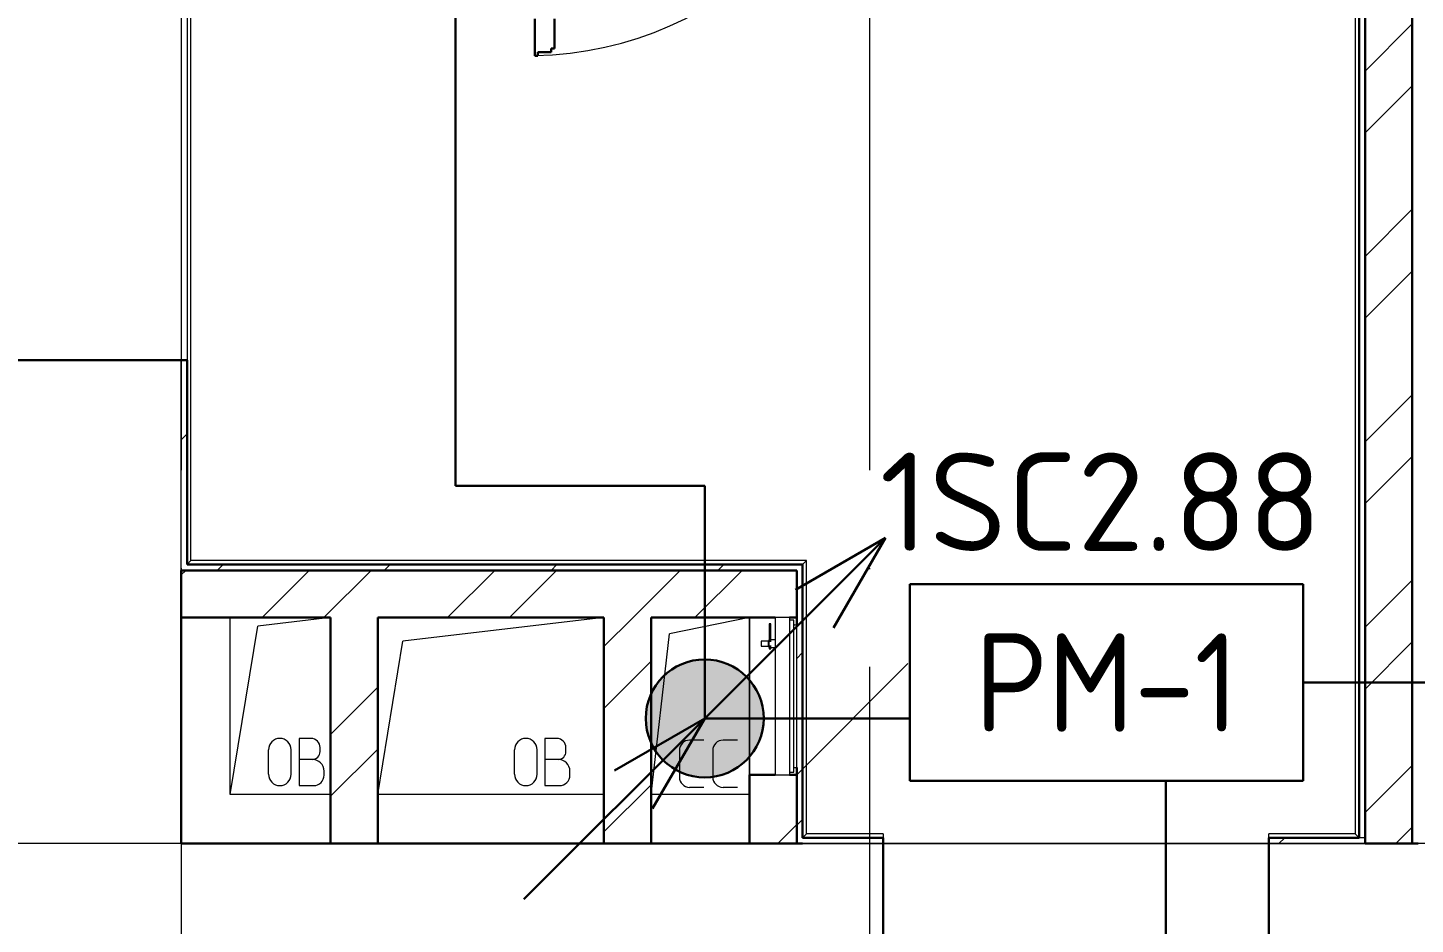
# Model space of a CAD drawing. Header units: millimetres. Extents: x -1073752 to 1436911, y -1379358 to 94781.
# Drawn here: x -1027743 to -1024216, y -994661 to -992381 of the extents above; entities that cross this region are included whole.
import ezdxf
from ezdxf.enums import TextEntityAlignment as Align

# ---------------------------------------------------------------- set-up
doc = ezdxf.new("R2010")
doc.units = ezdxf.units.MM
doc.set_wipeout_variables(frame=1)
doc.linetypes.add('ADSK_Линия сетки', pattern=[25, 20, -2.5, 0, -2.5])
for name, color, linetype, lineweight in [('Provodka', 151, 'Continuous', 30), ('RC-Прочее_оборудование', 1, 'Continuous', 30), ('Двери', 252, 'Continuous', 9), ('лс', 5, 'Continuous', 30), ('Марки помещений', 7, 'Continuous', 20), ('Оборудование', 7, 'Continuous', 18), ('Ограждение', 252, 'Continuous', 9), ('Оси', 252, 'Continuous', 9), ('Перекрытие', 252, 'Continuous', 18), ('Стены внутренние', 7, 'Continuous', 18), ('Стены наружные', 7, 'Continuous', 18), ('Стены штриховка', 7, 'Continuous', 9)]:
    doc.layers.add(name, color=color, linetype=linetype, lineweight=lineweight)
doc.layers.add('Двери открывание', color=7, linetype='Continuous', lineweight=9, true_color=0xc0c0c0)
doc.layers.add('Линии', color=7, linetype='Continuous', lineweight=9, true_color=0x00a600)
doc.styles.add('GOST Common_2', font='', dxfattribs={"width": 0.9, "height": 250})
doc.styles.add('ISOCPEUR', font='isocpeur.ttf', dxfattribs={"height": 250})
doc.styles.add('RubezhCAD', font='isocpeur.ttf')
doc.styles.get("Standard").update_dxf_attribs({"font": 'arial.ttf'})
doc.styles.get('GOST Common_2').set_extended_font_data('GOST type B')

# ---------------------------------------------------------------- blocks, each defined once
blk = doc.blocks.new('2 этаж')
at = {"color": 251, "lineweight": 18, "true_color": 0x636466}
for p, q in [((132871, 13835.7), (132667.8, 13793.9)), ((132871, 13835.7), (132871, 13435.7)), ((132621, 13385.7), (132667.8, 13793.9)), ((132755.2, 13523.9), (132718.7, 13523.9)), ((132840.2, 13523.9), (132803.7, 13523.9)), ((132692.6, 13497.8), (132692.6, 13430)), ((132777.6, 13497.8), (132777.6, 13430)), ((132871, 13385.7), (132621, 13385.7)), ((132755.2, 13403.9), (132718.7, 13403.9)), ((132840.2, 13403.9), (132803.7, 13403.9))]:
    blk.add_line(p, q, dxfattribs=at)
for centre, start, end in [((132718.7, 13497.8), 90, 180), ((132803.7, 13497.8), 90, 180), ((132718.7, 13430), 180, 270), ((132803.7, 13430), 180, 270)]:
    blk.add_arc(centre, 26.1, start, end, dxfattribs=at)
at = {"layer": 'Двери', "color": 251, "lineweight": 30, "true_color": 0x636466}
for p, q in [((132325, 15358.7), (132325, 15264.7)), ((132375, 15282.7), (132375, 15358.7)), ((132367, 15273.7), (132367, 15282.7)), ((132367, 15282.7), (132375, 15282.7)), ((132325, 15264.7), (132333, 15264.7)), ((132333, 15264.7), (132333, 15273.7)), ((132333, 15273.7), (132367, 15273.7))]:
    blk.add_line(p, q, dxfattribs=at)
at = {"layer": 'Двери открывание', "color": 251, "true_color": 0x636466}
blk.add_arc((132307, 16162.7), 898, 271.1485, 0, dxfattribs=at)
at = {"layer": 'Линии', "color": 251, "lineweight": 18, "ltscale": 100, "true_color": 0x636466}
for p, q in [((131551, 13385.7), (131551, 13835.7)), ((131806, 13835.7), (131620.6, 13814)), ((132501, 13835.7), (131989.3, 13775.7)), ((131551, 13385.7), (131620.6, 13814)), ((131926, 13385.7), (131989.3, 13775.7)), ((131756, 13528.3), (131726, 13528.3)), ((131726, 13528.3), (131726, 13408.3)), ((132381, 13528.3), (132351, 13528.3)), ((132351, 13528.3), (132351, 13408.3)), ((131648.5, 13437), (131648.5, 13499.6)), ((131705.8, 13437), (131705.8, 13499.6)), ((131779.3, 13494.9), (131779.3, 13504.9)), ((132273.5, 13437), (132273.5, 13499.6)), ((132330.9, 13437), (132330.9, 13499.6)), ((132404.4, 13494.9), (132404.4, 13504.9)), ((131759.3, 13474.9), (131726, 13474.9)), ((131789.3, 13434.9), (131789.3, 13444.9)), ((132384.4, 13474.9), (132351, 13474.9)), ((132414.4, 13434.9), (132414.4, 13444.9)), ((131726, 13408.3), (131762.7, 13408.3)), ((132351, 13408.3), (132387.7, 13408.3)), ((131806, 13385.7), (131551, 13385.7)), ((132501, 13385.7), (131926, 13385.7))]:
    blk.add_line(p, q, dxfattribs=at)
at = {"layer": 'Линии', "color": 251, "lineweight": 18, "true_color": 0x636466}
for centre, radius, start, end in [((131677.1, 13499.6), 28.7, 0, 180), ((131756, 13504.9), 23.3, 0, 90), ((132302.2, 13499.6), 28.7, 0, 180), ((132381, 13504.9), 23.3, 0, 90), ((131759.3, 13494.9), 20, 270, 0), ((132384.4, 13494.9), 20, 270, 0), ((131759.3, 13444.9), 30, 0, 90), ((132384.4, 13444.9), 30, 0, 90), ((131677.1, 13437), 28.7, 180, 0), ((131762.7, 13434.9), 26.7, 270, 0), ((132302.2, 13437), 28.7, 180, 0), ((132387.7, 13434.9), 26.7, 270, 0)]:
    blk.add_arc(centre, radius, start, end, dxfattribs=at)
at = {"layer": 'Оборудование', "color": 251, "true_color": 0x636466}
for p, q in [((132972.4, 13835.7), (132936, 13835.7)), ((132936, 13835.7), (132936, 13435.7)), ((132973.3, 13436.7), (132973.3, 13834.8)), ((132983.1, 13828.7), (132973.3, 13828.7)), ((132920.6, 13819.9), (132920.6, 13774.1)), ((132925.6, 13819.9), (132920.6, 13819.9)), ((132925.6, 13774.1), (132925.6, 13819.9)), ((132984, 13443.7), (132984, 13827.8)), ((132991, 13816.7), (132985.5, 13816.7)), ((132991, 13454.7), (132991, 13816.7)), ((132918.2, 13775.4), (132900.7, 13775.4)), ((132900.7, 13775.4), (132900.7, 13763.1)), ((132900.7, 13763.1), (132918.2, 13763.1)), ((132920.1, 13777.3), (132918.2, 13775.4)), ((132918.2, 13775.4), (132918.2, 13763.1)), ((132918.2, 13763.1), (132920.1, 13761.2)), ((132936, 13778.9), (132920.1, 13778.9)), ((132920.1, 13778.9), (132920.1, 13759.6)), ((132920.1, 13759.6), (132936, 13759.6)), ((132920.6, 13764.4), (132920.6, 13756.2)), ((132925.6, 13756.2), (132925.6, 13764.4)), ((132920.6, 13756.2), (132925.6, 13756.2)), ((132991, 13435.7), (133273.8, 13718.6)), ((132973.3, 13442.7), (132983.1, 13442.7)), ((132985.5, 13454.7), (132991, 13454.7)), ((132936, 13435.7), (132972.4, 13435.7))]:
    blk.add_line(p, q, dxfattribs=at)
for points, knots in [([(132973.3, 13834.8), (132973.3, 13834.9), (132973.3, 13835), (132973.2, 13835.2), (132973.2, 13835.3), (132973, 13835.5), (132972.9, 13835.6), (132972.6, 13835.7), (132972.5, 13835.7), (132972.4, 13835.7)], [0, 0, 0, 0, 0.166667, 0.25, 0.333333, 0.5, 0.666667, 0.833333, 1, 1, 1, 1]), ([(132984, 13827.8), (132984, 13827.9), (132984, 13828), (132983.9, 13828.2), (132983.9, 13828.3), (132983.8, 13828.4), (132983.7, 13828.5), (132983.5, 13828.6), (132983.3, 13828.7), (132983.1, 13828.7), (132983.1, 13828.7)], [0, 0, 0, 0, 0.166667, 0.25, 0.333333, 0.416667, 0.541667, 0.666667, 0.833333, 1, 1, 1, 1]), ([(132985.5, 13816.7), (132985.4, 13816.7), (132985.2, 13816.8), (132985, 13816.9), (132984.8, 13816.9), (132984.6, 13817.1), (132984.5, 13817.2), (132984.3, 13817.3), (132984.2, 13817.5), (132984.1, 13817.7), (132984, 13817.9), (132984, 13818.1), (132984, 13818.3)], [0, 0, 0, 0, 0.166667, 0.25, 0.333333, 0.416667, 0.5, 0.583333, 0.666667, 0.75, 0.833333, 1, 1, 1, 1]), ([(132983.1, 13442.7), (132983.1, 13442.7), (132983.3, 13442.8), (132983.5, 13442.9), (132983.7, 13443), (132983.8, 13443.1), (132983.9, 13443.2), (132983.9, 13443.3), (132984, 13443.5), (132984, 13443.6), (132984, 13443.7)], [-1, -1, -1, -1, -0.833333, -0.666667, -0.541667, -0.416667, -0.333333, -0.25, -0.166667, 0, 0, 0, 0]), ([(132984, 13453.2), (132984, 13453.3), (132984, 13453.5), (132984.1, 13453.8), (132984.2, 13454), (132984.3, 13454.1), (132984.5, 13454.3), (132984.6, 13454.4), (132984.8, 13454.5), (132985, 13454.6), (132985.2, 13454.7), (132985.4, 13454.7), (132985.5, 13454.7)], [-1, -1, -1, -1, -0.833333, -0.75, -0.666667, -0.583333, -0.5, -0.416667, -0.333333, -0.25, -0.166667, 0, 0, 0, 0]), ([(132972.4, 13435.7), (132972.5, 13435.7), (132972.6, 13435.8), (132972.9, 13435.9), (132973, 13436), (132973.2, 13436.2), (132973.2, 13436.3), (132973.3, 13436.5), (132973.3, 13436.6), (132973.3, 13436.7)], [-1, -1, -1, -1, -0.833333, -0.666667, -0.5, -0.333333, -0.25, -0.166667, 0, 0, 0, 0])]:
    blk.add_open_spline(points, degree=3, knots=knots, dxfattribs=at)
at = {"layer": 'Ограждение', "color": 251, "true_color": 0x636466}
for p, q in [((134411, 18960.7), (134411, 13285.7)), ((131451, 13980.7), (131451, 16155.7)), ((131451, 13980.7), (131441, 13970.7)), ((133016, 13980.7), (131451, 13980.7)), ((133016, 13980.7), (133006, 13970.7)), ((133016, 13285.7), (133016, 13980.7)), ((133006, 13275.7), (133016, 13285.7)), ((133211, 13285.7), (133016, 13285.7)), ((133211, 13285.7), (133211, 13275.7)), ((134191, 13275.7), (134191, 13285.7)), ((134411, 13285.7), (134191, 13285.7)), ((134411, 13285.7), (134421, 13275.7))]:
    blk.add_line(p, q, dxfattribs=at)
at = {"layer": 'Оси', "color": 251, "linetype": 'ADSK_Линия сетки', "ltscale": 100, "true_color": 0x636466}
for p, q in [((131426, 33711.4), (131426, -32265.4)), ((133176, 33711.4), (133176, -32265.4)), ((139683.5, 13260.7), (93565.9, 13260.7))]:
    blk.add_line(p, q, dxfattribs=at)
at = {"layer": 'Перекрытие', "color": 251, "ltscale": 100, "true_color": 0x636466}
for p, q in [((131551, 13385.7), (131551, 13835.7)), ((131806, 13385.7), (131551, 13385.7)), ((132501, 13385.7), (131926, 13385.7)), ((132871, 13385.7), (132621, 13385.7))]:
    blk.add_line(p, q, dxfattribs=at)
at = {"layer": 'Стены внутренние', "color": 251, "lineweight": 30, "true_color": 0x636466}
for p, q in [((131426, 14490.7), (130724, 14490.7)), ((131426, 13260.7), (131426, 13835.7)), ((131806, 13260.7), (131426, 13260.7)), ((132501, 13260.7), (131926, 13260.7)), ((132871, 13260.7), (132621, 13260.7)), ((133211, 12810.7), (133211, 13260.7)), ((134191, 12810.7), (134191, 13260.7)), ((134571, 13260.7), (134436, 13260.7))]:
    blk.add_line(p, q, dxfattribs=at)
at = {"layer": 'Стены внутренние', "color": 251, "true_color": 0x636466}
for p, q in [((131426, 13955.7), (131426, 14490.7)), ((133006, 13260.7), (134191, 13260.7))]:
    blk.add_line(p, q, dxfattribs=at)
at = {"layer": 'Стены наружные', "color": 251, "lineweight": 30, "true_color": 0x636466}
for p, q in [((134556, 13260.7), (134556, 18960.7)), ((134421, 18660.7), (134421, 13275.7)), ((134436, 13260.7), (134436, 18660.7)), ((131426, 14490.7), (131441, 14490.7)), ((131441, 13970.7), (131441, 14490.7)), ((131441, 13970.7), (133006, 13970.7)), ((133006, 13970.7), (133006, 13275.7)), ((131426, 13955.7), (132991, 13955.7)), ((131426, 13835.7), (131426, 13955.7)), ((132991, 13816.7), (132991, 13955.7)), ((131806, 13835.7), (131426, 13835.7)), ((131806, 13260.7), (131806, 13835.7)), ((132501, 13835.7), (131926, 13835.7)), ((131926, 13835.7), (131926, 13260.7)), ((132501, 13260.7), (132501, 13835.7)), ((132936, 13835.7), (132621, 13835.7)), ((132621, 13835.7), (132621, 13260.7)), ((132972.6, 13835.7), (132991, 13835.7)), ((132991, 13260.7), (132991, 13454.7)), ((132871, 13260.7), (132871, 13435.7)), ((132871, 13435.7), (132936, 13435.7)), ((132972.6, 13435.7), (132991, 13435.7)), ((133211, 13275.7), (133006, 13275.7)), ((133211, 13260.7), (133211, 13275.7)), ((134421, 13275.7), (134191, 13275.7)), ((134191, 13260.7), (134191, 13275.7)), ((131806, 13260.7), (131926, 13260.7)), ((132501, 13260.7), (132621, 13260.7)), ((132871, 13260.7), (133006, 13260.7))]:
    blk.add_line(p, q, dxfattribs=at)
at = {"layer": 'Стены наружные', "color": 251, "true_color": 0x636466}
for p, q in [((131441, 15820.7), (131441, 14490.7)), ((132871, 13435.7), (132871, 13835.7)), ((134191, 13260.7), (134436, 13260.7))]:
    blk.add_line(p, q, dxfattribs=at)
at = {"layer": 'Стены наружные', "color": 251, "linetype": 'Continuous', "lineweight": 9, "true_color": 0x636466}
for p, q in [((134436, 15225.5), (134556, 15345.5)), ((134436, 15068.3), (134556, 15188.3)), ((134436, 14754), (134556, 14874)), ((134436, 14596.9), (134556, 14716.9)), ((134436, 14282.6), (134556, 14402.6)), ((131426, 14288), (131441, 14303)), ((134436, 14125.4), (134556, 14245.4)), ((131518, 13955.7), (131533, 13970.7)), ((131942.3, 13955.7), (131957.3, 13970.7)), ((132366.5, 13955.7), (132381.5, 13970.7)), ((132790.8, 13955.7), (132805.8, 13970.7)), ((131426, 13944.2), (131437.6, 13955.7)), ((131631.9, 13835.7), (131751.9, 13955.7)), ((131789, 13835.7), (131909, 13955.7)), ((132103.3, 13835.7), (132223.3, 13955.7)), ((132260.5, 13835.7), (132380.5, 13955.7)), ((132574.8, 13835.7), (132694.8, 13955.7)), ((132732, 13835.7), (132852, 13955.7)), ((134436, 13811.1), (134556, 13931.1)), ((132501, 13761.9), (132574.8, 13835.7)), ((134436, 13653.9), (134556, 13773.9)), ((132501, 13604.8), (132621, 13724.8)), ((132991, 13731.7), (133006, 13746.7)), ((131806, 13538.4), (131926, 13658.4)), ((131806, 13381.3), (131926, 13501.3)), ((134436, 13339.6), (134556, 13459.6)), ((132501, 13290.5), (132621, 13410.5)), ((132942.7, 13260.7), (132991, 13309)), ((132991, 13307.4), (133006, 13322.4)), ((134514.3, 13260.7), (134556, 13302.5)), ((134217.1, 13260.7), (134232.1, 13275.7))]:
    blk.add_line(p, q, dxfattribs=at)
at = {"layer": 'Стены штриховка', "color": 251, "true_color": 0x636466}
blk.add_line((134436, 13275.7), (134421, 13275.7), dxfattribs=at)
at = {"layer": 'Марки помещений', "color": 251, "true_color": 0x636466, "style": 'GOST Common_2', "width": 0.9}
blk.add_text('%%U10,28', height=250, dxfattribs=at).set_placement((133580.9, 13589.9))
blk = doc.blocks.new('*U2572')
at = {"layer": 'Provodka'}
h = blk.add_hatch(color=256, dxfattribs=at)
h.paths.add_polyline_path([(150, 0, 0.198912), (106.1, 106.1), (0, 0), (-75, -129.9, 0.57735)])
h.paths.add_polyline_path([(0, 0), (-106.1, -106.1, 0.065543), (-75, -129.9)])
h.paths.add_polyline_path([(0, 0), (-129.9, -75, 0.065543), (-106.1, -106.1)])
h.paths.add_polyline_path([(106.1, 106.1, 0.668179), (-150, 0, 0.131652), (-129.9, -75), (0, 0)])
at = {"layer": 'Provodka', "color": 1}
for p, q in [((0, 0), (459.6, 459.6)), ((459.6, 459.6), (230.4, 327.3)), ((459.6, 459.6), (327.3, 230.4)), ((-459.6, -459.6), (0, 0)), ((0, 0), (-229.3, -132.4)), ((0, 0), (-132.4, -229.3))]:
    blk.add_line(p, q, dxfattribs=at)
at = {"layer": 'Provodka'}
blk.add_circle((0, 0), 150, dxfattribs=at)
blk = doc.blocks.new('РМ1')
at = {"layer": 'RC-Прочее_оборудование'}
blk.add_point((0, 0), dxfattribs=at)
blk.add_attdef('PSTN', text='', height=2.5, dxfattribs=at).set_placement((5.721, 2.541), align=Align.BOTTOM_CENTER)
blk.add_wipeout([(4.999, 2.501), (4.999, -2.501), (-4.999, -2.501), (-4.999, 2.501)]).dxf.layer = 'RC-Прочее_оборудование'
blk.add_wipeout([(-4.999, -2.501), (-4.999, 2.501), (4.999, 2.501), (4.999, -2.501)]).dxf.layer = 'RC-Прочее_оборудование'
for p, q in [((-4.999, 2.501), (4.999, 2.501)), ((-4.999, -2.501), (-4.999, 2.501)), ((-4.999, 2.501), (-4.999, 2.501)), ((4.999, 2.501), (4.999, -2.501)), ((4.999, -2.501), (-4.999, -2.501))]:
    blk.add_line(p, q, dxfattribs=at)
at = {"layer": 'RC-Прочее_оборудование', "ltscale": 100, "style": 'ISOCPEUR', "width": 0.9}
blk.add_text('РМ-1', height=2.5, dxfattribs=at).set_placement((0.001, -0.001), align=Align.MIDDLE)

msp = doc.modelspace()

# ---------------------------------------------------------------- linework, layer by layer
at = {"layer": 'лс', "color": 5}
for p, q in [((-1026655.5, -990774.5), (-1026655.5, -993545.4)), ((-1026655.5, -993545.4), (-1026022.1, -993545.4)), ((-1026022.1, -994137.2), (-1026022.1, -993545.4)), ((-1024500.5, -994045.9), (-1023997.8, -994045.9)), ((-1026022.1, -994137.2), (-1025500.3, -994137.2))]:
    msp.add_line(p, q, dxfattribs=at)
at = {"layer": 'лс', "color": 96, "true_color": 0x008800}
msp.add_line((-1024849.7, -994765), (-1024849.7, -994296), dxfattribs=at)

# ---------------------------------------------------------------- block references
for name, p in [('2 этаж', (-1158779.2, -1007716.5)), ('*U2572', (-1026022.1, -994137.2))]:
    msp.add_blockref(name, p)

# ---------------------------------------------------------------- next in the draw order: block references
ref = msp.add_blockref('РМ1', (-1025000.4, -994045.9), dxfattribs=dict(xscale=100, yscale=100, zscale=100))
ref.add_attrib('PSTN', '1SC2.88', dxfattribs={"layer": 'RC-Прочее_оборудование', "color": 0, "height": 250, "style": 'RubezhCAD'}).set_placement((-1025015.2, -993461.3), align=Align.TOP_CENTER)

doc.saveas('drawing.dxf')
